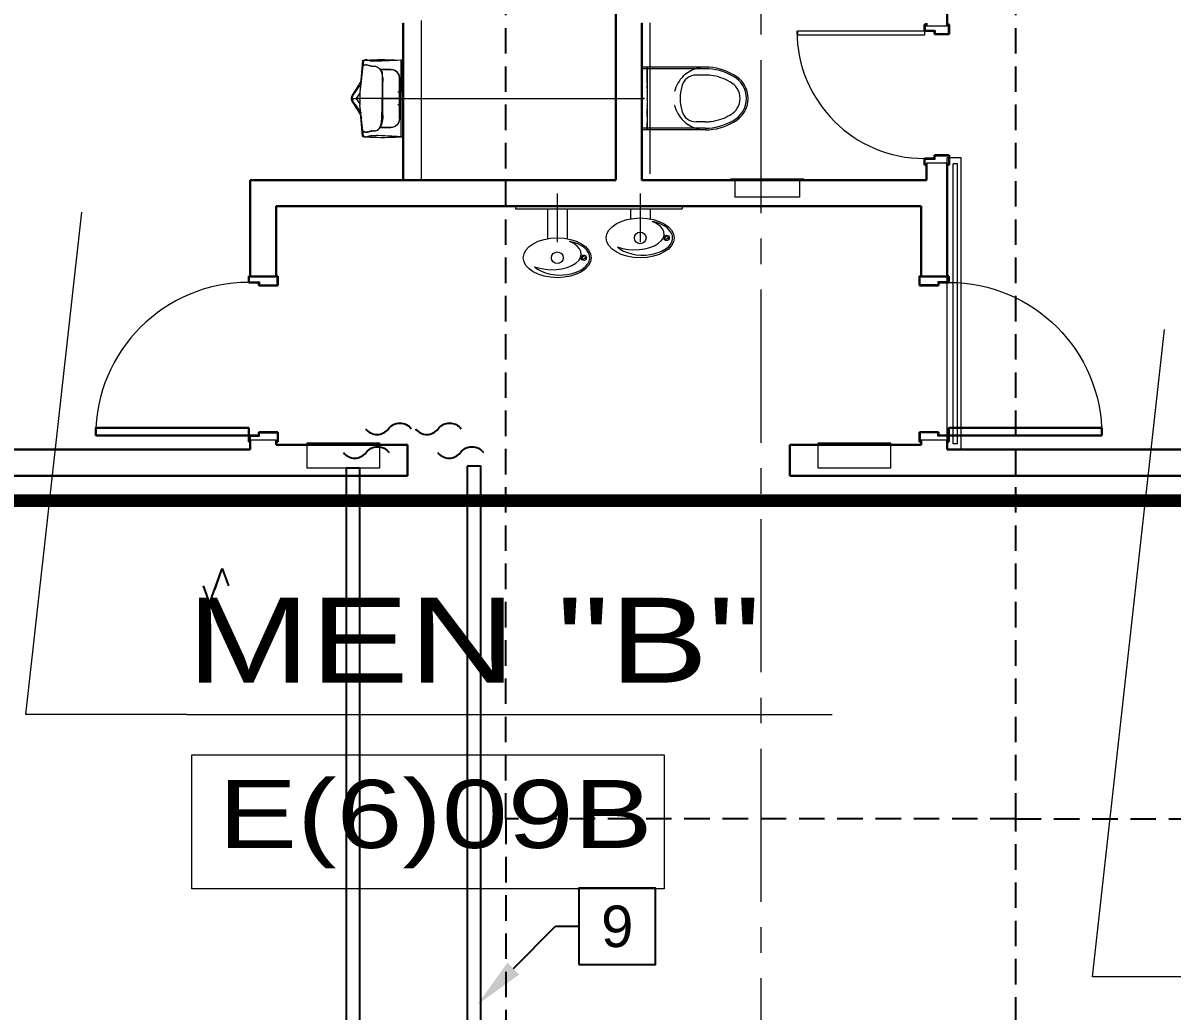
# Model space of a CAD drawing. Header units: inches. Extents: x -26012 to 27, y -11337 to 2082.
# Drawn here: x -21954.6 to -21684.2, y 418 to 650.4 of the extents above; entities that cross this region are included whole.
import ezdxf
from ezdxf import colors
from ezdxf.entities.mleader import LeaderData, LeaderLine
from ezdxf.enums import TextEntityAlignment as Align
from ezdxf.math import Vec2, Vec3

# ---------------------------------------------------------------- set-up
doc = ezdxf.new("R2010")
doc.units = ezdxf.units.IN
doc.header["$LTSCALE"] = 48
doc.header["$MEASUREMENT"] = 0
for name, pattern in [('A106$0$DGN Style 4', [381.581252, 190.671456, -95.335728, 0.238339, -95.335728]), ('A106$0$DGN Style 6', [3626.571099, 1.906715, -762.685825, 1334.700194, -762.685825, 1.906715, -762.685825]), ('A_Column Grid$0$CENTER2', [1.125, 0.75, -0.125, 0.125, -0.125]), ('Core Callout Boundary$0$DASHED2', [0.375, 0.25, -0.125]), ('NB - 13th_Penthouse_plan$0$HIDDEN2', [0.1875, 0.125, -0.0625])]:
    doc.linetypes.add(name, pattern=pattern)
for name, color, linetype in [('A106$0$A-AREA-IDEN', 8, 'Continuous'), ('A106$0$A-DOOR', 8, 'Continuous'), ('A106$0$A-DOOR-FRAM', 8, 'Continuous'), ('A106$0$A-FLOR-PFIX', 8, 'Continuous'), ('A106$0$A-FLOR-SPCL', 8, 'Continuous'), ('A106$0$A-WALL-FULL-INTR', 8, 'Continuous'), ('A605$0$A-CLNG-MECH-RTRN', 8, 'Continuous'), ('A605$0$A-CLNG-MECH-SUPP', 8, 'Continuous'), ('A_Column Grid$0$A-GRID-GRD1-15', 8, 'A_Column Grid$0$CENTER2'), ('Core Callout Boundary$0$A-Detl-Iden', 6, 'Continuous'), ('M-Anno-Keyn', 72, 'Continuous'), ('M-Fuel-Pipe-Supp @ 96', 212, 'Continuous'), ('M-HVAC-Fire Rated Shaft', 1, 'Continuous'), ('M-HVAC-supp @ 96', 93, 'Continuous'), ('NB - 13th_Penthouse_plan$0$STDROPS', 1, 'NB - 13th_Penthouse_plan$0$HIDDEN2'), ('XREF', 8, 'Continuous')]:
    doc.layers.add(name, color=color, linetype=linetype)
doc.styles.add('A106$0$Arial', font='arial.ttf', dxfattribs={"height": 0.076839})
doc.styles.add('A106$0$style-Arial', font='arial.ttf')
doc.styles.add('MAMEP ANNO', font='arial.ttf', dxfattribs={"height": 0.101562})
doc.styles.get("Standard").update_dxf_attribs({"font": 'simplex.shx'})

# ---------------------------------------------------------------- blocks, each defined once
blk = doc.blocks.new('A106$0$AFWALL_4')
at = {"layer": 'A106$0$A-FLOR-PFIX', "linetype": 'Continuous', "lineweight": 13}
for p, q in [((-15.02, 7.38), (-1.23, 7.38)), ((-14.88, 7), (0, 7)), ((-14.88, 5.5), (-12.83, 5.5)), ((-1.23, 3.52), (-1.23, 7.38)), ((-1.23, 7.38), (0, 7.38)), ((-1.23, 7.38), (-1.23, 5.73)), ((-1.23, 5.73), (-1.23, 5.48)), ((-1.23, 5.48), (-1.23, 4.99)), ((0, 7), (0, 7.38)), ((0, 7.38), (0, 5.92)), ((0, 7), (0, 0)), ((0, 5.92), (0, 5.64)), ((0, 5.64), (0, 5.1)), ((-1.23, 4.99), (-1.23, 4.35)), ((-1.23, 4.35), (-1.23, 3.07)), ((-1.23, 3.52), (-1.23, 3.28)), ((-1.23, 3.28), (-1.23, 2.6)), ((-1.23, 2.84), (-1.23, 3.07)), ((-1.23, 2.63), (-1.23, 2.84)), ((0, 5.1), (0, 4.4)), ((0, 4.4), (0, 3.11)), ((0, 2.92), (0, 3.11)), ((0, 2.74), (0, 2.92)), ((0, 2.59), (0, 2.74)), ((-23.12, 0), (-23.13, 0)), ((-23.09, 0), (-23.12, 0)), ((-23.05, 0), (-23.09, 0)), ((-22.99, 0), (-23.05, 0)), ((-9.14, 1.62), (-9.21, 1.62)), ((-9.05, 0), (-8.95, 0)), ((-8.94, 0), (-9, 0)), ((-8.95, 0), (-8.94, 0)), ((-1.29, 0), (-1.23, 0)), ((-1.23, 2.45), (-1.23, 2.63)), ((-1.23, 2.6), (-1.23, 1.62)), ((-1.23, 2.45), (-1.23, 1.75)), ((-1.23, 1.75), (-1.23, 0.91)), ((-1.23, 1.62), (-1.23, 1.59)), ((-1.23, 1.59), (-1.23, 1.5)), ((-1.23, 1.5), (-1.23, 1.35)), ((-1.23, 1.35), (-1.23, 0.92)), ((-1.23, 0.92), (-1.23, 0.47)), ((-1.23, 0.91), (-1.23, 0)), ((-1.23, 0.47), (-1.23, 0)), ((-1.23, 0), (-1.23, -0.47)), ((-1.23, 0), (-1.23, -0.91)), ((-0.64, 0), (0, 0)), ((0.64, 0), (-0.57, 0)), ((0, 2.59), (0, 1.85)), ((0, 1.85), (0, 0.96)), ((0, 0.96), (0, 0)), ((0, -7), (0, 0)), ((0, 0), (0, -0.96)), ((-9.14, -1.62), (-9.21, -1.62)), ((-7.76, -1.62), (-7.67, -1.62)), ((-7.66, -1.62), (-7.71, -1.62)), ((-7.67, -1.62), (-7.66, -1.62)), ((-1.23, -0.47), (-1.23, -0.92)), ((-1.23, -0.91), (-1.23, -1.75)), ((-1.23, -0.92), (-1.23, -1.35)), ((-1.23, -1.35), (-1.23, -1.5)), ((-1.23, -1.5), (-1.23, -1.59)), ((-1.23, -1.59), (-1.23, -1.62)), ((-1.23, -1.62), (-1.23, -2.6)), ((-1.23, -1.75), (-1.23, -2.45)), ((-1.23, -2.63), (-1.23, -2.45)), ((-1.23, -2.6), (-1.23, -3.28)), ((-1.23, -2.84), (-1.23, -2.63)), ((0, -0.96), (0, -1.85)), ((0, -1.85), (0, -2.59)), ((0, -2.74), (0, -2.59)), ((-1.23, -3.07), (-1.23, -2.84)), ((-1.23, -4.35), (-1.23, -3.07)), ((-1.23, -3.28), (-1.23, -3.52)), ((-1.23, -3.52), (-1.23, -7.38)), ((-1.23, -4.35), (-1.23, -4.99)), ((-1.23, -4.99), (-1.23, -5.48)), ((0, -2.92), (0, -2.74)), ((0, -3.11), (0, -2.92)), ((0, -4.4), (0, -3.11)), ((0, -4.4), (0, -5.1)), ((0, -5.1), (0, -5.64)), ((-15.02, -7.38), (-1.23, -7.38)), ((-14.88, -5.5), (-12.83, -5.5)), ((-14.88, -7), (0, -7)), ((-1.23, -5.48), (-1.23, -5.73)), ((-1.23, -7.38), (-1.23, -5.73)), ((-1.23, -7.38), (0, -7.38)), ((0, -5.64), (0, -5.92)), ((0, -7.38), (0, -5.92)), ((0, -7), (0, -7.38))]:
    blk.add_line(p, q, dxfattribs=at)
at = {"layer": 'A106$0$A-FLOR-PFIX', "linetype": 'Continuous', "lineweight": 13, "extrusion": (0, 0, -1)}
for centre, radius, start, end in [((18.75, 0), 6.25, 360, 63.0198), ((14.95, -5.73), 13.11, 59.5714, 89.6853), ((14.88, -6), 13, 59.8405, 90), ((14.88, -6), 13, 59.8406, 90.0001), ((14.88, -6), 11.5, 59.6174, 82.8545), ((14.88, -6), 11.5, 82.8545, 90), ((15.04, -0.17), 7.54, 90.1427, 134.4461), ((12.81, 2), 3.5, 89.6441, 166.4342), ((18.75, 0), 5.88, 360, 63.119), ((18.75, 0), 4.38, 360, 63.6571), ((15.04, -0.17), 7.54, 134.4461, 166.2742), ((19, 0), 10, 163.6146, 180), ((18.75, 0), 6.25, 296.9802, 360), ((18.75, 0), 5.88, 296.881, 360), ((18.75, 0), 4.38, 296.3429, 360), ((15.04, 0.16), 7.54, 193.7258, 225.5539), ((19, 0), 10, 180, 196.3854), ((14.88, 6), 13, 269.9999, 300.1594), ((14.88, 6), 13, 270, 300.1595), ((14.88, 6), 11.5, 277.1455, 300.3826), ((15.04, 0.16), 7.54, 225.5539, 269.8573), ((12.81, -2), 3.5, 193.5658, 270.3559), ((14.95, 5.73), 13.11, 270.3147, 300.4286), ((14.88, 6), 11.5, 270, 277.1455)]:
    blk.add_arc(centre, radius, start, end, dxfattribs=at)
at = {"layer": 'A106$0$A-FLOR-PFIX', "linetype": 'Continuous', "lineweight": 13}
for p in [(-1.23, 1.62), (-1.23, 0), (0, 0), (-1.23, -1.62)]:
    blk.add_point(p, dxfattribs=at)
blk = doc.blocks.new('A106$0$WASHBR')
at = {"layer": 'A106$0$A-FLOR-PFIX', "linetype": 'Continuous', "lineweight": 13}
for p, q in [((-0.01, -9.05), (0.01, 8.95)), ((0.01, 8.95), (0, 3.7)), ((1.46, 9.03), (0.01, 8.95)), ((0.01, 8.95), (0.91, 8.91)), ((0.91, 8.91), (1.63, 8.88)), ((2.73, 9.07), (1.46, 9.03)), ((1.63, 8.88), (2.22, 8.85)), ((2.22, 8.85), (2.74, 8.82)), ((3.84, 9.09), (2.73, 9.07)), ((2.74, 8.82), (3.27, 8.8)), ((3.27, 8.8), (3.85, 8.77)), ((4.79, 9.09), (3.84, 9.09)), ((3.85, 8.77), (4.57, 8.74)), ((4.57, 8.74), (5.48, 8.7)), ((5.6, 9.08), (4.79, 9.09)), ((5.48, 8.7), (5.81, 8.7)), ((6.29, 9.06), (5.6, 9.08)), ((5.81, 8.7), (6.08, 8.7)), ((6.08, 8.7), (6.31, 8.7)), ((6.86, 9.03), (6.29, 9.06)), ((6.31, 8.7), (6.48, 8.7)), ((6.48, 8.7), (6.62, 8.7)), ((6.62, 8.7), (6.74, 8.7)), ((6.74, 8.7), (6.83, 8.71)), ((6.83, 8.71), (6.91, 8.72)), ((7.34, 9.01), (6.86, 9.03)), ((6.91, 8.72), (6.99, 8.72)), ((6.99, 8.72), (7.06, 8.73)), ((7.06, 8.73), (7.13, 8.75)), ((7.13, 8.75), (7.19, 8.76)), ((7.19, 8.76), (7.26, 8.77)), ((7.26, 8.77), (7.32, 8.79)), ((7.32, 8.79), (7.37, 8.8)), ((7.72, 8.99), (7.34, 9.01)), ((7.37, 8.8), (7.43, 8.82)), ((7.43, 8.82), (7.49, 8.83)), ((7.49, 8.83), (7.55, 8.85)), ((7.55, 8.85), (7.6, 8.87)), ((7.6, 8.87), (7.66, 8.88)), ((7.66, 8.88), (7.71, 8.9)), ((7.71, 8.9), (7.76, 8.91)), ((8.04, 8.97), (7.72, 8.99)), ((7.76, 8.91), (7.82, 8.93)), ((7.82, 8.93), (7.87, 8.94)), ((7.87, 8.94), (7.92, 8.96)), ((7.92, 8.96), (7.97, 8.97)), ((7.97, 8.97), (8.02, 8.99)), ((8.02, 8.99), (8.07, 9)), ((8.28, 8.96), (8.04, 8.97)), ((8.07, 9), (8.12, 9.01)), ((8.12, 9.01), (8.17, 9.02)), ((8.17, 9.02), (8.21, 9.02)), ((8.21, 9.02), (8.26, 9.03)), ((8.26, 9.03), (8.31, 9.02)), ((8.47, 8.95), (8.28, 8.96)), ((8.31, 9.02), (8.35, 9.02)), ((8.35, 9.02), (8.4, 9.01)), ((8.4, 9.01), (8.44, 9)), ((8.44, 9), (8.48, 8.99)), ((8.61, 8.94), (8.47, 8.95)), ((8.48, 8.99), (8.53, 8.97)), ((8.53, 8.97), (8.57, 8.96)), ((8.57, 8.96), (8.61, 8.94)), ((8.61, 8.94), (8.65, 8.93)), ((8.72, 8.94), (8.61, 8.94)), ((8.65, 8.93), (8.69, 8.91)), ((8.69, 8.91), (8.73, 8.9)), ((8.8, 8.93), (8.72, 8.94)), ((8.73, 8.9), (8.77, 8.88)), ((8.77, 8.88), (8.81, 8.87)), ((8.86, 8.92), (8.8, 8.93)), ((8.81, 8.87), (8.84, 8.86)), ((8.84, 8.86), (8.88, 8.85)), ((8.86, 8.92), (9.75, 1.44)), ((8.92, 8.91), (8.86, 8.92)), ((8.88, 8.85), (8.91, 8.84)), ((8.91, 8.84), (8.95, 8.83)), ((8.97, 8.9), (8.92, 8.91)), ((8.95, 8.83), (8.98, 8.83)), ((9.01, 8.89), (8.97, 8.9)), ((8.98, 8.83), (9.01, 8.82)), ((9.04, 8.88), (9.01, 8.89)), ((9.01, 8.82), (9.04, 8.82)), ((9.07, 8.87), (9.04, 8.88)), ((9.04, 8.82), (9.06, 8.82)), ((9.06, 8.82), (9.08, 8.83)), ((9.08, 8.86), (9.07, 8.87)), ((9.09, 8.85), (9.08, 8.86)), ((9.08, 8.83), (9.09, 8.83)), ((9.1, 8.84), (9.09, 8.85)), ((9.09, 8.83), (9.1, 8.84)), ((9.09, 8.83), (9.75, 1.44)), ((0.47, 5.24), (0.7, 5.81)), ((0.7, 5.81), (1.01, 6.21)), ((1.01, 6.21), (1.43, 6.53)), ((1.01, 6.21), (1.01, 6.21)), ((1.43, 6.53), (1.9, 6.72)), ((1.9, 6.72), (2.43, 6.79)), ((2.43, 6.79), (5.13, 6.8)), ((5, 6.79), (2.44, 6.79)), ((4.85, 6.6), (4.5, 6.11)), ((4.5, 6.11), (4.5, 3.03)), ((5.15, 6.96), (4.85, 6.6)), ((5.3, 7.16), (4.92, 6.79)), ((5.41, 7.22), (5.15, 6.96)), ((5.64, 7.39), (5.41, 7.22)), ((5.84, 7.49), (5.64, 7.39)), ((6.01, 7.55), (5.84, 7.49)), ((6.16, 7.57), (6.01, 7.55)), ((6.29, 7.57), (6.16, 7.57)), ((6.41, 7.57), (6.29, 7.57)), ((6.51, 7.57), (6.41, 7.57)), ((6.6, 7.57), (6.51, 7.57)), ((6.68, 7.57), (6.6, 7.57)), ((6.76, 7.57), (6.68, 7.57)), ((6.83, 7.58), (6.76, 7.57)), ((6.89, 7.58), (6.83, 7.58)), ((6.95, 7.59), (6.89, 7.58)), ((7.02, 7.6), (6.95, 7.59)), ((7.08, 7.61), (7.02, 7.6)), ((7.14, 7.62), (7.08, 7.61)), ((7.2, 7.63), (7.14, 7.62)), ((7.26, 7.65), (7.2, 7.63)), ((7.32, 7.66), (7.26, 7.65)), ((7.37, 7.68), (7.32, 7.66)), ((7.43, 7.69), (7.37, 7.68)), ((7.49, 7.71), (7.43, 7.69)), ((7.54, 7.73), (7.49, 7.71)), ((7.6, 7.74), (7.54, 7.73)), ((7.66, 7.76), (7.6, 7.74)), ((7.71, 7.77), (7.66, 7.76)), ((7.76, 7.79), (7.71, 7.77)), ((7.82, 7.8), (7.76, 7.79)), ((7.87, 7.82), (7.82, 7.8)), ((7.92, 7.84), (7.87, 7.82)), ((7.97, 7.85), (7.92, 7.84)), ((8.02, 7.86), (7.97, 7.85)), ((8.07, 7.88), (8.02, 7.86)), ((8.12, 7.89), (8.07, 7.88)), ((8.17, 7.89), (8.12, 7.89)), ((8.21, 7.9), (8.17, 7.89)), ((8.26, 7.9), (8.21, 7.9)), ((8.31, 7.9), (8.26, 7.9)), ((8.35, 7.89), (8.31, 7.9)), ((8.4, 7.89), (8.35, 7.89)), ((8.44, 7.88), (8.4, 7.89)), ((8.48, 7.86), (8.44, 7.88)), ((8.53, 7.85), (8.48, 7.86)), ((8.57, 7.83), (8.53, 7.85)), ((8.61, 7.82), (8.57, 7.83)), ((8.65, 7.8), (8.61, 7.82)), ((8.69, 7.79), (8.65, 7.8)), ((8.73, 7.77), (8.69, 7.79)), ((8.76, 7.76), (8.73, 7.77)), ((8.8, 7.75), (8.76, 7.76)), ((8.84, 7.73), (8.8, 7.75)), ((8.88, 7.72), (8.84, 7.73)), ((8.91, 7.71), (8.88, 7.72)), ((8.95, 7.71), (8.91, 7.71)), ((8.98, 7.7), (8.95, 7.71)), ((8.96, 7.41), (9, 7.49)), ((9.01, 7.69), (8.98, 7.7)), ((9, 7.49), (9.03, 7.56)), ((9.03, 7.67), (9.01, 7.69)), ((9.04, 7.65), (9.03, 7.67)), ((9.03, 7.56), (9.04, 7.61)), ((9.04, 7.61), (9.04, 7.65)), ((0, 3.7), (0, 3.69)), ((0, 3.69), (0, 3.65)), ((0, 3.65), (0, 3.6)), ((0, 3.6), (0, 3.51)), ((0, 3.51), (0, 3.44)), ((0, 3.44), (0, 3.33)), ((0, 3.33), (0, 3.2)), ((0, 3.2), (0, 3.06)), ((0, 3.06), (0, 2.88)), ((0, 2.88), (0, 2.69)), ((0.42, 4.79), (0.41, -0.05)), ((0.41, -0.05), (0.42, 4.79)), ((0.42, 4.79), (0.47, 5.24)), ((4.33, -3.99), (4.34, 3.88)), ((4.5, 3.03), (4.5, -0.05)), ((9.3, 4.38), (9.4, 4.2)), ((9.4, 4.2), (9.5, 4)), ((9.68, 3.02), (9.43, 3.38)), ((9.5, 4), (9.62, 3.8)), ((9.62, 3.8), (9.74, 3.58)), ((9.94, 2.65), (9.68, 3.02)), ((9.74, 3.58), (9.88, 3.35)), ((9.88, 3.35), (10.02, 3.11)), ((10.02, 3.11), (10.18, 2.85)), ((10.18, 2.85), (10.34, 2.59)), ((-0.01, -1.55), (0, 1.45)), ((0, 2.69), (0, 2.47)), ((0, 2.47), (0, 2.19)), ((0, 2.19), (0, 2)), ((0, 2), (0, 1.7)), ((0, 1.7), (0, 1.45)), ((0, 1.45), (0, 1.45)), ((0, 1.45), (0.75, 1.45)), ((9.75, 1.44), (9.75, -1.56)), ((10.5, -0.06), (9.75, 1.13)), ((10.19, 2.28), (9.94, 2.65)), ((10.43, 1.93), (10.19, 2.28)), ((10.34, 2.59), (10.5, 2.33)), ((10.66, 1.61), (10.43, 1.93)), ((10.5, 2.33), (10.66, 2.06)), ((10.66, 2.06), (10.83, 1.81)), ((10.85, 1.32), (10.66, 1.61)), ((10.83, 1.81), (10.98, 1.56)), ((11.02, 1.08), (10.85, 1.32)), ((10.98, 1.56), (11.12, 1.33)), ((11.15, 0.88), (11.02, 1.08)), ((11.12, 1.33), (11.26, 1.11)), ((11.25, 0.71), (11.15, 0.88)), ((11.34, 0.55), (11.25, 0.71)), ((11.26, 1.11), (11.38, 0.92)), ((11.4, 0.41), (11.34, 0.55)), ((11.38, 0.92), (11.49, 0.73)), ((11.44, 0.27), (11.4, 0.41)), ((11.47, 0.11), (11.44, 0.27)), ((11.5, -0.06), (11.47, 0.11)), ((11.49, 0.73), (11.58, 0.56)), ((11.58, 0.56), (11.65, 0.4)), ((11.65, 0.4), (11.7, 0.24)), ((11.7, 0.24), (11.74, 0.09)), ((11.74, 0.09), (11.75, -0.06)), ((-0.01, -1.79), (-0.01, -1.55)), ((-0.01, -1.55), (-0.01, -1.55)), ((-0.01, -1.55), (0.74, -1.55)), ((-0.01, -2.1), (-0.01, -1.79)), ((-0.01, -2.29), (-0.01, -2.1)), ((-0.01, -2.57), (-0.01, -2.29)), ((-0.01, -2.78), (-0.01, -2.57)), ((0.35, -0.05), (0.34, -0.05)), ((0.34, -0.05), (0.34, -0.05)), ((0.34, -0.05), (0.36, -0.05)), ((0.37, -0.05), (0.35, -0.05)), ((0.36, -0.05), (0.41, -0.05)), ((0.39, -0.05), (0.37, -0.05)), ((0.41, -0.05), (0.39, -0.05)), ((0.41, -0.05), (0.41, -4.89)), ((0.41, -4.89), (0.41, -0.05)), ((0.46, -0.05), (0.41, -0.05)), ((0.41, -0.05), (0.53, -0.05)), ((0.52, -0.05), (0.46, -0.05)), ((0.58, -0.05), (0.52, -0.05)), ((0.53, -0.05), (0.64, -0.05)), ((0.64, -0.05), (0.58, -0.05)), ((0.71, -0.05), (0.64, -0.05)), ((0.64, -0.05), (0.75, -0.05)), ((0.78, -0.05), (0.71, -0.05)), ((0.75, -0.05), (0.85, -0.05)), ((0.86, -0.05), (0.78, -0.05)), ((0.85, -0.05), (0.95, -0.05)), ((0.93, -0.05), (0.86, -0.05)), ((1.02, -0.05), (0.93, -0.05)), ((0.95, -0.05), (1.05, -0.05)), ((1.14, -0.05), (1.02, -0.05)), ((1.05, -0.05), (1.14, -0.05)), ((1.32, -0.05), (1.14, -0.05)), ((1.14, -0.05), (1.24, -0.05)), ((1.24, -0.05), (1.34, -0.05)), ((1.6, -0.05), (1.32, -0.05)), ((1.34, -0.05), (1.44, -0.05)), ((1.44, -0.05), (1.56, -0.05)), ((1.56, -0.05), (1.7, -0.05)), ((2.01, -0.05), (1.6, -0.05)), ((1.7, -0.05), (1.85, -0.05)), ((1.85, -0.05), (2.02, -0.05)), ((2.59, -0.05), (2.01, -0.05)), ((2.02, -0.05), (2.22, -0.05)), ((2.22, -0.05), (2.45, -0.05)), ((2.45, -0.05), (2.7, -0.05)), ((3.35, -0.05), (2.59, -0.05)), ((2.7, -0.05), (3, -0.05)), ((3, -0.05), (3.31, -0.05)), ((3.31, -0.05), (3.65, -0.05)), ((4.34, -0.05), (3.35, -0.05)), ((3.65, -0.05), (4.02, -0.05)), ((4.02, -0.05), (4.4, -0.05)), ((4.4, -0.05), (4.79, -0.05)), ((4.5, -1.14), (4.5, -0.05)), ((4.5, -2.09), (4.5, -1.14)), ((4.5, -2.92), (4.5, -2.09)), ((4.79, -0.05), (5.19, -0.05)), ((5.19, -0.05), (5.6, -0.05)), ((5.6, -0.05), (6.02, -0.05)), ((6.02, -0.05), (6.43, -0.06)), ((6.43, -0.06), (6.83, -0.06)), ((6.83, -0.06), (7.21, -0.06)), ((7.21, -0.06), (7.57, -0.06)), ((7.57, -0.06), (7.91, -0.06)), ((7.91, -0.06), (8.21, -0.06)), ((8.21, -0.06), (8.47, -0.06)), ((8.47, -0.06), (8.7, -0.06)), ((8.7, -0.06), (8.9, -0.06)), ((8.85, -9.04), (9.75, -1.56)), ((8.9, -0.06), (9.07, -0.06)), ((9.06, -8.94), (9.75, -1.56)), ((9.07, -0.06), (9.22, -0.06)), ((9.22, -0.06), (9.35, -0.06)), ((9.35, -0.06), (9.47, -0.06)), ((9.47, -0.06), (9.58, -0.06)), ((9.58, -0.06), (9.69, -0.06)), ((9.69, -0.06), (9.78, -0.06)), ((9.75, -1.25), (10.5, -0.06)), ((10.47, -0.06), (9.75, -0.06)), ((9.78, -0.06), (9.88, -0.06)), ((9.88, -0.06), (9.97, -0.06)), ((10.19, -2.4), (9.93, -2.76)), ((9.97, -0.06), (10.06, -0.06)), ((10.06, -0.06), (10.14, -0.06)), ((10.14, -0.06), (10.22, -0.06)), ((10.43, -2.05), (10.19, -2.4)), ((10.22, -0.06), (10.3, -0.06)), ((10.37, -2.68), (10.22, -2.92)), ((10.3, -0.06), (10.5, -0.06)), ((10.51, -2.45), (10.37, -2.68)), ((10.66, -1.72), (10.43, -2.05)), ((11.07, -0.06), (10.47, -0.06)), ((10.63, -2.24), (10.51, -2.45)), ((10.75, -2.05), (10.63, -2.24)), ((10.85, -1.44), (10.66, -1.72)), ((10.86, -1.87), (10.75, -2.05)), ((11.02, -1.2), (10.85, -1.44)), ((10.96, -1.71), (10.86, -1.87)), ((11.06, -1.55), (10.96, -1.71)), ((11.15, -1), (11.02, -1.2)), ((11.15, -1.4), (11.06, -1.55)), ((11.5, -0.06), (11.07, -0.06)), ((11.25, -0.83), (11.15, -1)), ((11.25, -1.25), (11.15, -1.4)), ((11.33, -0.67), (11.25, -0.83)), ((11.34, -1.1), (11.25, -1.25)), ((11.4, -0.53), (11.33, -0.67)), ((11.43, -0.95), (11.34, -1.1)), ((11.44, -0.39), (11.4, -0.53)), ((11.52, -0.8), (11.43, -0.95)), ((11.47, -0.23), (11.44, -0.39)), ((11.5, -0.06), (11.47, -0.23)), ((11.75, -0.06), (11.5, -0.06)), ((11.59, -0.66), (11.52, -0.8)), ((11.66, -0.51), (11.59, -0.66)), ((11.7, -0.36), (11.66, -0.51)), ((11.74, -0.21), (11.7, -0.36)), ((11.75, -0.06), (11.74, -0.21)), ((-0.01, -2.98), (-0.01, -2.78)), ((-0.01, -3.16), (-0.01, -2.98)), ((-0.01, -3.3), (-0.01, -3.16)), ((-0.01, -3.42), (-0.01, -3.3)), ((-0.01, -3.54), (-0.01, -3.42)), ((-0.01, -3.61), (-0.01, -3.54)), ((-0.01, -3.7), (-0.01, -3.61)), ((-0.01, -3.75), (-0.01, -3.7)), ((-0.01, -3.78), (-0.01, -3.75)), ((-0.01, -3.8), (-0.01, -3.78)), ((-0.01, -9.05), (-0.01, -3.8)), ((0.41, -4.89), (0.46, -5.34)), ((0.46, -5.34), (0.68, -5.9)), ((4.51, -3.65), (4.5, -2.92)), ((4.53, -4.27), (4.51, -3.65)), ((4.56, -4.82), (4.53, -4.27)), ((4.6, -5.28), (4.56, -4.82)), ((4.65, -5.69), (4.6, -5.28)), ((9.44, -4.3), (9.3, -4.56)), ((9.67, -3.13), (9.42, -3.49)), ((9.59, -4.02), (9.44, -4.3)), ((9.75, -3.74), (9.59, -4.02)), ((9.93, -2.76), (9.67, -3.13)), ((9.91, -3.46), (9.75, -3.74)), ((10.07, -3.19), (9.91, -3.46)), ((10.22, -2.92), (10.07, -3.19)), ((0.68, -5.9), (1, -6.31)), ((1, -6.31), (1, -6.31)), ((1, -6.31), (1.42, -6.63)), ((1.42, -6.63), (1.89, -6.82)), ((1.89, -6.82), (2.42, -6.89)), ((2.42, -6.89), (5.12, -6.91)), ((4.99, -6.89), (2.42, -6.89)), ((4.72, -6.05), (4.65, -5.69)), ((4.8, -6.36), (4.72, -6.05)), ((4.9, -6.62), (4.8, -6.36)), ((5, -6.85), (4.9, -6.62)), ((5.28, -7.27), (4.91, -6.89)), ((5.11, -7.04), (5, -6.85)), ((5.22, -7.2), (5.11, -7.04)), ((5.34, -7.33), (5.22, -7.2)), ((5.46, -7.44), (5.34, -7.33)), ((5.58, -7.52), (5.46, -7.44)), ((5.7, -7.58), (5.58, -7.52)), ((5.82, -7.62), (5.7, -7.58)), ((5.94, -7.65), (5.82, -7.62)), ((6.05, -7.67), (5.94, -7.65)), ((6.16, -7.68), (6.05, -7.67)), ((6.26, -7.68), (6.16, -7.68)), ((6.36, -7.68), (6.26, -7.68)), ((6.45, -7.68), (6.36, -7.68)), ((6.53, -7.68), (6.45, -7.68)), ((6.61, -7.68), (6.53, -7.68)), ((6.68, -7.68), (6.61, -7.68)), ((6.75, -7.69), (6.68, -7.68)), ((6.81, -7.69), (6.75, -7.69)), ((6.88, -7.69), (6.81, -7.69)), ((6.94, -7.7), (6.88, -7.69)), ((7, -7.71), (6.94, -7.7)), ((7.06, -7.72), (7, -7.71)), ((7.12, -7.73), (7.06, -7.72)), ((7.18, -7.75), (7.12, -7.73)), ((7.24, -7.76), (7.18, -7.75)), ((7.3, -7.78), (7.24, -7.76)), ((7.36, -7.79), (7.3, -7.78)), ((7.42, -7.81), (7.36, -7.79)), ((7.47, -7.82), (7.42, -7.81)), ((7.53, -7.84), (7.47, -7.82)), ((7.58, -7.85), (7.53, -7.84)), ((7.64, -7.87), (7.58, -7.85)), ((7.69, -7.88), (7.64, -7.87)), ((7.75, -7.9), (7.69, -7.88)), ((7.8, -7.92), (7.75, -7.9)), ((7.85, -7.93), (7.8, -7.92)), ((7.9, -7.95), (7.85, -7.93)), ((7.95, -7.96), (7.9, -7.95)), ((8, -7.98), (7.95, -7.96)), ((8.05, -7.99), (8, -7.98)), ((8.1, -8), (8.05, -7.99)), ((8.15, -8.01), (8.1, -8)), ((8.2, -8.01), (8.15, -8.01)), ((8.24, -8.01), (8.2, -8.01)), ((8.29, -8.01), (8.24, -8.01)), ((8.33, -8.01), (8.29, -8.01)), ((8.38, -8), (8.33, -8.01)), ((8.42, -7.99), (8.38, -8)), ((8.47, -7.98), (8.42, -7.99)), ((8.51, -7.96), (8.47, -7.98)), ((8.55, -7.95), (8.51, -7.96)), ((8.59, -7.93), (8.55, -7.95)), ((8.63, -7.92), (8.59, -7.93)), ((8.67, -7.9), (8.63, -7.92)), ((8.71, -7.89), (8.67, -7.9)), ((8.75, -7.87), (8.71, -7.89)), ((8.79, -7.86), (8.75, -7.87)), ((8.82, -7.85), (8.79, -7.86)), ((8.86, -7.84), (8.82, -7.85)), ((8.9, -7.83), (8.86, -7.84)), ((8.93, -7.82), (8.9, -7.83)), ((8.96, -7.81), (8.93, -7.82)), ((8.95, -7.52), (8.99, -7.61)), ((8.99, -7.8), (8.96, -7.81)), ((8.99, -7.61), (9.01, -7.67)), ((9.01, -7.78), (8.99, -7.8)), ((9.01, -7.67), (9.02, -7.72)), ((9.02, -7.76), (9.01, -7.78)), ((9.02, -7.72), (9.02, -7.76)), ((-0.01, -9.05), (0.89, -9.01)), ((1.44, -9.13), (-0.01, -9.05)), ((0.89, -9.01), (1.61, -8.97)), ((2.71, -9.18), (1.44, -9.13)), ((1.61, -8.97), (2.2, -8.95)), ((2.2, -8.95), (2.72, -8.93)), ((3.82, -9.2), (2.71, -9.18)), ((2.72, -8.93), (3.25, -8.9)), ((3.25, -8.9), (3.84, -8.88)), ((4.77, -9.2), (3.82, -9.2)), ((3.84, -8.88), (4.55, -8.84)), ((4.55, -8.84), (5.46, -8.8)), ((5.58, -9.19), (4.77, -9.2)), ((5.46, -8.8), (5.79, -8.8)), ((6.27, -9.17), (5.58, -9.19)), ((5.79, -8.8), (6.07, -8.81)), ((6.07, -8.81), (6.29, -8.81)), ((6.84, -9.14), (6.27, -9.17)), ((6.29, -8.81), (6.47, -8.81)), ((6.47, -8.81), (6.61, -8.81)), ((6.61, -8.81), (6.72, -8.81)), ((6.72, -8.81), (6.81, -8.82)), ((6.81, -8.82), (6.9, -8.83)), ((7.32, -9.12), (6.84, -9.14)), ((6.9, -8.83), (6.97, -8.84)), ((6.97, -8.84), (7.04, -8.84)), ((7.04, -8.84), (7.11, -8.86)), ((7.11, -8.86), (7.18, -8.87)), ((7.18, -8.87), (7.24, -8.88)), ((7.24, -8.88), (7.3, -8.9)), ((7.3, -8.9), (7.36, -8.91)), ((7.71, -9.1), (7.32, -9.12)), ((7.36, -8.91), (7.41, -8.93)), ((7.41, -8.93), (7.47, -8.95)), ((7.47, -8.95), (7.53, -8.96)), ((7.53, -8.96), (7.58, -8.98)), ((7.58, -8.98), (7.64, -8.99)), ((7.64, -8.99), (7.69, -9.01)), ((7.69, -9.01), (7.75, -9.03)), ((8.02, -9.08), (7.71, -9.1)), ((7.75, -9.03), (7.8, -9.04)), ((7.8, -9.04), (7.85, -9.06)), ((7.85, -9.06), (7.9, -9.07)), ((7.9, -9.07), (7.95, -9.09)), ((7.95, -9.09), (8, -9.1)), ((8, -9.1), (8.05, -9.11)), ((8.26, -9.07), (8.02, -9.08)), ((8.05, -9.11), (8.1, -9.12)), ((8.1, -9.12), (8.15, -9.13)), ((8.15, -9.13), (8.19, -9.14)), ((8.19, -9.14), (8.24, -9.14)), ((8.24, -9.14), (8.29, -9.14)), ((8.45, -9.06), (8.26, -9.07)), ((8.29, -9.14), (8.33, -9.13)), ((8.33, -9.13), (8.38, -9.12)), ((8.38, -9.12), (8.42, -9.11)), ((8.42, -9.11), (8.47, -9.1)), ((8.59, -9.06), (8.45, -9.06)), ((8.47, -9.1), (8.51, -9.09)), ((8.51, -9.09), (8.55, -9.07)), ((8.55, -9.07), (8.59, -9.06)), ((8.59, -9.06), (8.63, -9.04)), ((8.7, -9.05), (8.59, -9.06)), ((8.63, -9.04), (8.67, -9.03)), ((8.67, -9.03), (8.71, -9.01)), ((8.78, -9.04), (8.7, -9.05)), ((8.71, -9.01), (8.75, -9)), ((8.75, -9), (8.79, -8.98)), ((8.85, -9.04), (8.78, -9.04)), ((8.79, -8.98), (8.82, -8.97)), ((8.82, -8.97), (8.86, -8.96)), ((8.9, -9.03), (8.85, -9.04)), ((8.86, -8.96), (8.89, -8.95)), ((8.89, -8.95), (8.93, -8.95)), ((8.95, -9.02), (8.9, -9.03)), ((8.93, -8.95), (8.96, -8.94)), ((8.99, -9.01), (8.95, -9.02)), ((8.96, -8.94), (8.99, -8.94)), ((8.99, -8.94), (9.02, -8.94)), ((9.02, -9), (8.99, -9.01)), ((9.02, -8.94), (9.04, -8.94)), ((9.05, -8.98), (9.02, -9)), ((9.04, -8.94), (9.06, -8.94)), ((9.06, -8.97), (9.05, -8.98)), ((9.06, -8.94), (9.07, -8.95)), ((9.08, -8.96), (9.06, -8.97)), ((9.07, -8.95), (9.08, -8.95)), ((9.08, -8.95), (9.08, -8.96))]:
    blk.add_line(p, q, dxfattribs=at)
for centre, radius, start, end in [((2.42, 4.79), 2, 134.749, 179.9402), ((2.42, 4.79), 2, 89.5577, 134.749), ((10.15, 4.23), 5.82, 153.9341, 183.3992), ((2.41, -4.89), 2, 179.9402, 225.1315), ((10.14, -4.34), 5.82, 176.4812, 205.9463), ((2.41, -4.89), 2, 225.1315, 270.3227)]:
    blk.add_arc(centre, radius, start, end, dxfattribs=at)
for p in [(0.01, 8.95), (10.85, -1.44), (4.65, -5.69), (5.46, -7.44), (6.36, -7.68), (6.94, -7.7), (7.42, -7.81), (7.85, -7.93), (8.24, -8.01), (8.59, -7.93), (8.9, -7.83), (8.99, -7.61), (-0.01, -9.05)]:
    blk.add_point(p, dxfattribs=at)
blk = doc.blocks.new('*U378')
at = {"layer": 'A106$0$A-FLOR-SPCL', "linetype": 'Continuous', "lineweight": 13}
for p, q in [((-8.63, 0.75), (-8.63, 0.5)), ((-8.63, 0.75), (8.63, 0.75)), ((-8.63, 0.5), (8.63, 0.5)), ((-7.63, 0.5), (-7.62, -3.5)), ((7.63, 0.5), (7.63, -3.5)), ((8.63, 0.75), (8.63, 0.5)), ((-7.62, -3.5), (7.63, -3.5))]:
    blk.add_line(p, q, dxfattribs=at)
blk = doc.blocks.new('*U369')
at = {"layer": 'A106$0$A-DOOR', "linetype": 'Continuous', "lineweight": 0}
for centre, radius, start, end in [((613, -38), 240, 180, 270), ((-659, -799.2), 288, 90, 180)]:
    blk.add_arc(centre, radius, start, end, dxfattribs=at)
at = {"layer": 'A106$0$A-DOOR', "linetype": 'Continuous', "lineweight": 0, "extrusion": (0, 0, -1)}
blk.add_arc((-659, -799.2), 288, 90, 180, dxfattribs=at)
at = {"layer": 'A106$0$A-DOOR', "linetype": 'Continuous', "lineweight": 13}
blk.add_3dface([(613, -46), (375, -46), (375, -38), (613, -38)], dxfattribs=at)
at = {"layer": 'A106$0$A-DOOR', "linetype": 'Continuous', "lineweight": 30}
for points in [[(-947, -799.2), (-947, -785.2), (-659, -785.2), (-659, -799.2)], [(947, -799.2), (947, -785.2), (659, -785.2), (659, -799.2)]]:
    blk.add_3dface(points, dxfattribs=at)
at = {"layer": 'A106$0$A-DOOR-FRAM', "linetype": 'Continuous', "lineweight": 30}
for p, q in [((613, -26), (613, -38)), ((613, -26), (616, -26)), ((613, -38), (631.8, -38)), ((631.8, -38), (631.8, -44)), ((659.8, -26), (656.8, -26)), ((659.8, -44), (659.8, -26)), ((631.8, -44), (659.8, -44)), ((613, -290), (613, -278)), ((613, -278), (631.8, -278)), ((631.8, -278), (631.8, -272)), ((631.8, -272), (659.8, -272)), ((659.8, -272), (659.8, -290)), ((613, -290), (616, -290)), ((659.8, -290), (656.8, -290)), ((-659, -499.2), (-659, -511.2)), ((-659, -499.2), (-656, -499.2)), ((-659, -511.2), (-639.6, -511.2)), ((-639.6, -511.2), (-639.6, -517.2)), ((-639.6, -517.2), (-604, -517.2)), ((-604, -499.2), (-607, -499.2)), ((-604, -517.2), (-604, -499.2)), ((604, -517.2), (604, -499.2)), ((604, -499.2), (607, -499.2)), ((639.6, -517.2), (604, -517.2)), ((659, -511.2), (639.6, -511.2)), ((639.6, -511.2), (639.6, -517.2)), ((659, -499.2), (656, -499.2)), ((659, -499.2), (659, -511.2)), ((-659, -811.2), (-659, -799.2)), ((-659, -799.2), (-639.6, -799.2)), ((-639.6, -799.2), (-639.6, -793.2)), ((-639.6, -793.2), (-604, -793.2)), ((-604, -793.2), (-604, -811.2)), ((604, -793.2), (604, -811.2)), ((639.6, -793.2), (604, -793.2)), ((639.6, -799.2), (639.6, -793.2)), ((659, -799.2), (639.6, -799.2)), ((659, -811.2), (659, -799.2)), ((-659, -811.2), (-656, -811.2)), ((-604, -811.2), (-607, -811.2)), ((604, -811.2), (607, -811.2)), ((659, -811.2), (656, -811.2))]:
    blk.add_line(p, q, dxfattribs=at)
at = {"layer": 'A106$0$A-DOOR-FRAM', "linetype": 'Continuous', "lineweight": 13}
for p, q in [((614.2, -27.2), (614.2, -36.8)), ((614.2, -27.2), (616, -27.2)), ((614.2, -36.8), (633, -36.8)), ((616, -26), (616, -27.2)), ((633, -36.8), (633, -42.8)), ((633, -42.8), (658.6, -42.8)), ((656.8, -27.2), (656.8, -26)), ((658.6, -27.2), (656.8, -27.2)), ((658.6, -42.8), (658.6, -27.2)), ((614.2, -288.8), (614.2, -279.2)), ((614.2, -279.2), (633, -279.2)), ((633, -279.2), (633, -273.2)), ((633, -273.2), (658.6, -273.2)), ((658.6, -273.2), (658.6, -288.8)), ((614.2, -288.8), (616, -288.8)), ((616, -290), (616, -288.8)), ((658.6, -288.8), (656.8, -288.8)), ((656.8, -288.8), (656.8, -290)), ((-657.8, -500.4), (-657.8, -510)), ((-657.8, -500.4), (-656, -500.4)), ((-657.8, -510), (-638.4, -510)), ((-656, -499.2), (-656, -500.4)), ((-638.4, -510), (-638.4, -516)), ((-638.4, -516), (-605.2, -516)), ((-607, -500.4), (-607, -499.2)), ((-605.2, -500.4), (-607, -500.4)), ((-605.2, -516), (-605.2, -500.4)), ((605.2, -516), (605.2, -500.4)), ((605.2, -500.4), (607, -500.4)), ((638.4, -516), (605.2, -516)), ((607, -500.4), (607, -499.2)), ((657.8, -510), (638.4, -510)), ((638.4, -510), (638.4, -516)), ((656, -499.2), (656, -500.4)), ((657.8, -500.4), (656, -500.4)), ((657.8, -500.4), (657.8, -510)), ((-638.4, -800.4), (-638.4, -794.4)), ((-638.4, -794.4), (-605.2, -794.4)), ((-605.2, -794.4), (-605.2, -810)), ((638.4, -794.4), (605.2, -794.4)), ((605.2, -794.4), (605.2, -810)), ((638.4, -800.4), (638.4, -794.4)), ((-657.8, -810), (-657.8, -800.4)), ((-657.8, -800.4), (-638.4, -800.4)), ((-657.8, -810), (-656, -810)), ((-656, -811.2), (-656, -810)), ((-605.2, -810), (-607, -810)), ((-607, -810), (-607, -811.2)), ((605.2, -810), (607, -810)), ((607, -810), (607, -811.2)), ((657.8, -800.4), (638.4, -800.4)), ((656, -811.2), (656, -810)), ((657.8, -810), (656, -810)), ((657.8, -810), (657.8, -800.4))]:
    blk.add_line(p, q, dxfattribs=at)
at = {"layer": 'A106$0$A-FLOR-PFIX', "linetype": 'A106$0$DGN Style 4', "lineweight": 0}
blk.add_line((-372, -165), (81, -165), dxfattribs=at)
at = {"layer": 'A106$0$A-FLOR-PFIX', "linetype": 'A106$0$DGN Style 6', "lineweight": 0}
for p, q in [((-78, -344), (-78, -539.9)), ((78, -344), (78, -525.3))]:
    blk.add_line(p, q, dxfattribs=at)
at = {"layer": 'A106$0$A-FLOR-PFIX', "linetype": 'Continuous', "lineweight": 13}
for p, q in [((-157, -368), (157, -368)), ((-157, -368), (-157, -373)), ((-157, -373), (157, -373)), ((-96.5, -373), (-96.5, -429)), ((-59.5, -373), (-59.5, -429)), ((59.5, -373), (59.5, -391.5)), ((96.5, -373), (96.5, -391.5)), ((157, -368), (157, -373)), ((124.6, -423.4), (124.6, -431.4)), ((124.6, -423.4), (132.7, -427.4)), ((132.7, -427.4), (124.6, -431.4)), ((-31.4, -460.9), (-31.4, -468.9)), ((-31.4, -460.9), (-23.3, -464.9)), ((-23.3, -464.9), (-31.4, -468.9))]:
    blk.add_line(p, q, dxfattribs=at)
for centre, radius in [((78, -427.4), 11), ((127.7, -427.4), 5.04), ((-78, -464.9), 11), ((-28.3, -464.9), 5.04)]:
    blk.add_circle(centre, radius, dxfattribs=at)
for centre in [(78, -427.4), (-78, -464.9)]:
    blk.add_ellipse(centre, major_axis=(64, 0), ratio=0.585946, dxfattribs=at)
for centre, major_axis, ratio, start_param, end_param in [((83, -427.4), (-56, 0), 0.579895, 0.54426, 4.392868), ((67.6, -420.3), (-55.6, 0), 0.529869, 0.947442, 4.07663), ((-73, -464.9), (-56, 0), 0.579895, 0.54426, 4.392868), ((-88.4, -457.8), (-55.6, 0), 0.529869, 0.947442, 4.07663)]:
    blk.add_ellipse(centre, major_axis=major_axis, ratio=ratio, start_param=start_param, end_param=end_param, dxfattribs=at)
at = {"layer": 'A106$0$A-FLOR-SPCL', "linetype": 'Continuous', "lineweight": 13}
for points in [[(-549, -813), (-413, -813), (-413, -861), (-549, -861)], [(413, -813), (549, -813), (549, -861), (413, -861)]]:
    blk.add_3dface(points, dxfattribs=at)
at = {"layer": 'A106$0$A-WALL-FULL-INTR', "linetype": 'Continuous', "lineweight": 30}
for p, q in [((32, -319), (32, 875)), ((656, 36), (656, -29)), ((-368, -23), (-368, -319)), ((81, -319), (81, -23)), ((617, -23), (617, -29)), ((617, -287), (617, -319)), ((656, -287), (656, -500.4)), ((32, -319), (-656, -319)), ((-656, -319), (-656, -500.4)), ((617, -319), (81, -319)), ((-607, -368), (-607, -500.4)), ((607, -368), (-607, -368)), ((607, -368), (607, -500.4)), ((-656, -500.4), (-607, -500.4)), ((607, -500.4), (656, -500.4)), ((-656, -808.2), (-656, -826)), ((-607, -808.2), (-607, -817)), ((-360, -817), (-607, -817)), ((-360, -817), (-360, -875)), ((360, -817), (360, -875)), ((607, -817), (360, -817)), ((607, -808.2), (607, -817)), ((656, -808.2), (656, -826)), ((-656, -826), (-1142, -826)), ((1350, -826), (656, -826)), ((-1142, -875), (-360, -875)), ((1350, -875), (360, -875))]:
    blk.add_line(p, q, dxfattribs=at)
at = {"layer": 'A106$0$A-WALL-FULL-INTR', "linetype": 'Continuous', "lineweight": 0}
for p, q in [((-334, -18), (-334, -319)), ((656, -29), (617, -29)), ((656, -287), (617, -287)), ((656, -808.2), (607, -808.2))]:
    blk.add_line(p, q, dxfattribs=at)
at = {"layer": 'A106$0$A-WALL-FULL-INTR', "linetype": 'Continuous', "lineweight": 0, "ltscale": 0.197534}
blk.add_line((-607, -808.2), (-656, -808.2), dxfattribs=at)
at = {"layer": 'A106$0$A-FLOR-PFIX', "linetype": 'Continuous', "lineweight": 13, "extrusion": (0, 0, -1), "xscale": 8, "yscale": 8, "zscale": 8}
for name, p in [('A106$0$WASHBR', (372, -164.6)), ('A106$0$AFWALL_4', (-81, -165))]:
    blk.add_blockref(name, p, dxfattribs=at)
at = {"layer": 'A106$0$A-FLOR-SPCL', "linetype": 'Continuous', "lineweight": 13, "extrusion": (0, 0, -1), "xscale": 8, "yscale": 8, "zscale": 8}
blk.add_blockref('*U378', (-317, -323), dxfattribs=at)
blk = doc.blocks.new('A106')
at = {"layer": 'A106$0$A-AREA-IDEN', "lineweight": 0}
for p, q in [((-21916.08, 487.73, 0.21), (-21953.94, 487.73, 0.21)), ((-21670.48, 425.98, 0.21), (-21702.94, 425.98, 0.21))]:
    blk.add_line(p, q, dxfattribs=at)
at = {"layer": 'A106$0$A-AREA-IDEN', "lineweight": 13}
blk.add_line((-21916.08, 487.73, 0.21), (-21764.18, 487.73, 0.21), dxfattribs=at)
at = {"layer": 'A106$0$A-AREA-IDEN', "lineweight": 0, "elevation": 0.21, "flags": 128}
for points in [[(-21953.94, 487.73), (-21940.8, 605.88)], [(-21702.94, 425.98), (-21686, 578.33)]]:
    blk.add_lwpolyline(points, dxfattribs=at)
at = {"layer": 'A106$0$A-AREA-IDEN', "lineweight": 13}
blk.add_3dface([(-21914.88, 478.21, 0.21), (-21803.76, 478.21, 0.21), (-21803.76, 446.68, 0.21), (-21914.88, 446.68, 0.21)], dxfattribs=at)
at = {"layer": 'A106$0$A-WALL-FULL-INTR', "lineweight": 30, "xscale": 0.125, "yscale": 0.125, "zscale": 0.125}
blk.add_blockref('*U369', (-21819.14, 653.28), dxfattribs=at)
at = {"layer": 'A106$0$A-AREA-IDEN', "lineweight": 13, "style": 'A106$0$style-Arial', "width": 1.246875}
blk.add_text('E(6)09B', height=16, dxfattribs=at).set_placement((-21908.7, 456.32, 0.21))
at = {"layer": 'A106$0$A-AREA-IDEN', "lineweight": 13, "insert": (-21916.08, 495.21, 0.21), "char_height": 20, "attachment_point": 7, "line_spacing_factor": 0.6, "style": 'A106$0$Arial'}
blk.add_mtext('\\H1x;\\W1.24688;MEN "B"', dxfattribs=at)
blk = doc.blocks.new('A605')
at = {"layer": 'A605$0$A-CLNG-MECH-RTRN', "lineweight": 13}
for p, q in [((-21865.14, 650.41, 0), (-21865.14, 614.91)), ((-21809.01, 650.41, 0), (-21809.02, 614.91)), ((-21807.14, 650.41, 0), (-21807.14, 614.91))]:
    blk.add_line(p, q, dxfattribs=at)
at = {"layer": 'A605$0$A-CLNG-MECH-SUPP', "lineweight": 0}
for p, q in [((-21733.89, 618.66), (-21737.14, 618.66)), ((-21737.14, 550.03), (-21737.14, 618.66)), ((-21734.76, 617.28), (-21735.76, 617.28)), ((-21735.76, 551.41), (-21735.76, 617.28)), ((-21734.76, 551.41), (-21734.76, 617.28)), ((-21733.89, 549.97), (-21733.89, 618.66)), ((-21901.14, 553.41, 0), (-21901.14, 550.66, 0)), ((-21737.14, 553.41, 0), (-21737.14, 550.66, 0)), ((-21733.89, 550.03), (-21737.14, 550.03)), ((-21734.76, 551.41), (-21735.76, 551.41))]:
    blk.add_line(p, q, dxfattribs=at)
blk = doc.blocks.new('Symbol-BreakLine-Anno')
at = {"color": 170}
blk.add_wipeout([(-0.0101, -0.0349), (-0.0101, 0.0037), (0.0429, -0.0156)], dxfattribs=at)
blk.add_wipeout([(0.0101, 0.0349), (0.0101, -0.0037), (-0.0429, 0.0156)], dxfattribs=at)
at = {"color": 0, "linetype": 'ByBlock'}
for p, q in [((0, 0.0312), (-0.0429, 0.0156)), ((-0.0429, 0.0156), (0.0429, -0.0156)), ((0.0429, -0.0156), (0, -0.0313))]:
    blk.add_line(p, q, dxfattribs=at)
at = {"linetype": 'Continuous', "flags": 128}
blk.add_lwpolyline([(0, 0), (0, 0)], close=True, dxfattribs=at)
blk = doc.blocks.new('Core Callout Boundary')
at = {"layer": 'Core Callout Boundary$0$A-Detl-Iden', "linetype": 'Core Callout Boundary$0$DASHED2', "const_width": 3, "flags": 128}
blk.add_lwpolyline([(-22168.64, 1035.9), (-21531.09, 1035.9), (-21531.09, 538.01), (-22168.64, 538.01)], close=True, dxfattribs=at)
blk = doc.blocks.new('NB - 13th_Penthouse_plan')
at = {"layer": 'NB - 13th_Penthouse_plan$0$STDROPS'}
for p, q in [((-21841.02, 463.21), (-21841.02, 831.16)), ((-21721.02, 463.21), (-21721.02, 831.95)), ((-21721.02, 463.21), (-21481.02, 463.21))]:
    blk.add_line(p, q, dxfattribs=at)
blk.add_lwpolyline([(-21841.02, 271.21), (-21721.02, 271.21), (-21721.02, 463.21), (-21841.02, 463.21)], close=True, dxfattribs=at)
blk = doc.blocks.new('A_Column Grid')
at = {"layer": 'A_Column Grid$0$A-GRID-GRD1-15', "lineweight": 0}
blk.add_line((-21781.02, 1667.67), (-21781.02, -2700.91), dxfattribs=at)
blk = doc.blocks.new('Symbol-PipeContinues-Anno')
at = {"color": 0, "linetype": 'ByBlock'}
blk.add_lwpolyline([(0, 0.056, 0.5), (0, 0, -0.5), (0, -0.056)], format="xyb", dxfattribs=at)
blk = doc.blocks.new('MLD-KeyNote')
at = {"color": 0, "linetype": 'Continuous', "transparency": 16777216}
blk.add_lwpolyline([(-0.09375, -0.09375), (0.09375, -0.09375), (0.09375, 0.09375), (-0.09375, 0.09375)], close=True, dxfattribs=at)
at = {"color": 0, "linetype": 'ByBlock', "transparency": 16777216, "style": 'MAMEP ANNO'}
blk.add_attdef('ID', text='', height=0.10156, dxfattribs=at).set_placement((0, 0), align=Align.MIDDLE_CENTER)

msp = doc.modelspace()

# ---------------------------------------------------------------- linework, layer by layer
at = {"layer": 'M-HVAC-Fire Rated Shaft', "transparency": 33554457}
for points in [[(-21850.13, 546.15), (-21850.13, 267.27), (-21846.92, 267.27), (-21846.92, 546.15)], [(-21878.57, 545.66), (-21878.57, 279.8), (-21875.36, 279.8), (-21875.36, 545.66)]]:
    msp.add_lwpolyline(points, close=True, dxfattribs=at)

# ---------------------------------------------------------------- block references
at = {"layer": 'M-Fuel-Pipe-Supp @ 96', "xscale": 96, "yscale": 96, "zscale": 96, "rotation": 90}
for p in [(-21868.62, 554.95), (-21856.91, 554.95), (-21873.86, 549.37), (-21851.66, 549.37)]:
    msp.add_blockref('Symbol-PipeContinues-Anno', p, dxfattribs=at)
at = {"layer": 'XREF'}
for name in ['A106', 'A605']:
    msp.add_blockref(name, (0, 0), dxfattribs=at)

# ---------------------------------------------------------------- leaders
at = {"layer": 'M-Anno-Keyn'}
ml = msp.add_multileader_block('Standard', dxfattribs=at)
ml.set_content('MLD-KeyNote', color=256, scale=96)
ml.set_attribute('ID', '9', width=0)
ml.set_leader_properties(color=256, linetype='Continuous')
ml.build(insert=Vec2(0, 0))
ml.multileader.update_dxf_attribs({"has_dogleg": 0, "text_left_attachment_type": 2, "text_right_attachment_type": 2, "dogleg_length": 3.84, "arrow_head_size": 12, "scale": 96})
ctx = ml.context
ctx.base_point, ctx.scale, ctx.char_height, ctx.arrow_head_size, ctx.landing_gap_size, ctx.plane_origin = Vec3(-21823.79, 437.89), 96, 737.28, 12, 384, Vec3(-21847.71, 419.46)
ctx.left_attachment, ctx.right_attachment = 2, 2
notes = []
notes.append((ctx, [(0, (1, 1, 0), (-22192.79, 437.89), (1, 0), 369, [(0, [(-21847.71, 419.46), (-21829.28, 437.89)], 0, [])])]))
ctx.block.insert = Vec3(-21814.79, 437.89)
for ctx, leaders in notes:
    for number, flags, end, landing, length, lines in leaders:
        leader = LeaderData()
        leader.index, (leader.has_last_leader_line, leader.has_dogleg_vector, leader.attachment_direction) = number, flags
        leader.last_leader_point, leader.dogleg_vector, leader.dogleg_length = Vec3(end), Vec3(landing), length
        for number, points, colour, breaks in lines:
            line = LeaderLine()
            line.index, line.vertices, line.color, line.breaks = number, Vec3.list(points), colors.encode_raw_color(colour), breaks
            leader.lines.append(line)
        ctx.leaders.append(leader)

# ---------------------------------------------------------------- next in the draw order: block references
at = {"layer": 'M-HVAC-supp @ 96', "xscale": 96, "yscale": 96, "zscale": 96, "rotation": 90}
msp.add_blockref('Symbol-BreakLine-Anno', (-21909.26, 517.98), dxfattribs=at)

# ---------------------------------------------------------------- next in the draw order: block references
at = {"layer": 'XREF'}
for name in ['A_Column Grid', 'NB - 13th_Penthouse_plan', 'Core Callout Boundary']:
    msp.add_blockref(name, (0, 0), dxfattribs=at)

doc.saveas('drawing.dxf')
